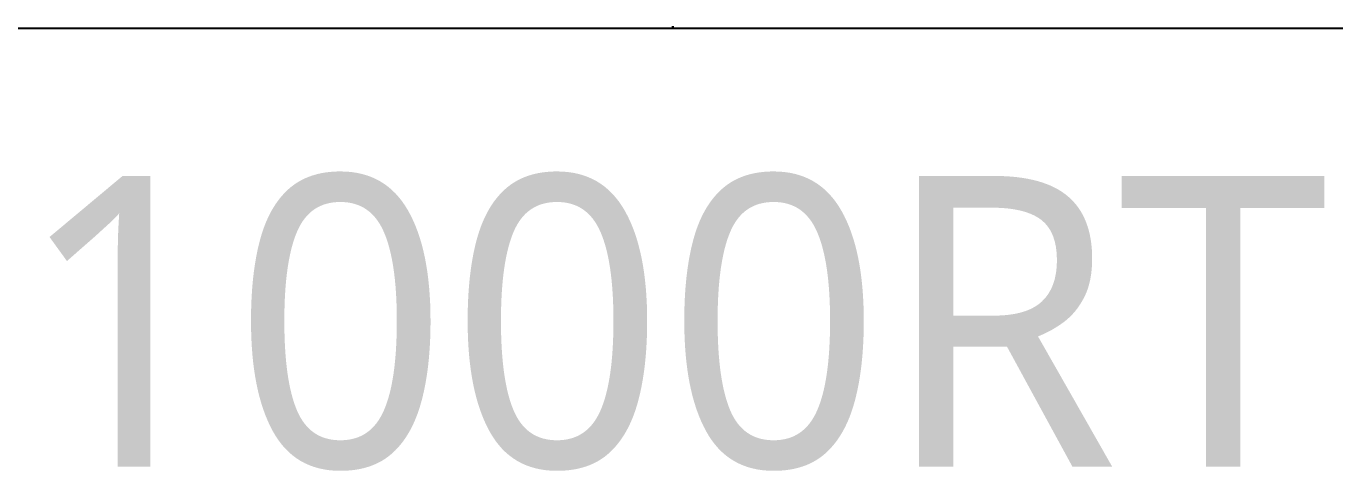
# Model space of a CAD drawing. Header units: millimetres. Extents: x -69706 to 52883, y -6882 to 68885.
# Drawn here: x 6506 to 7406, y 61905 to 62211 of the extents above; entities that cross this region are included whole.
import ezdxf
from ezdxf.enums import TextEntityAlignment as Align

# ---------------------------------------------------------------- set-up
doc = ezdxf.new("R2010")
doc.units = ezdxf.units.MM
doc.layers.add('B2F-H-EQ-P-T20001$0$H-EQ-TXT-機房', color=7, linetype='Continuous')
doc.layers.add('B2F-H-EQ-P-T20001$0$M-HVAC-EQPM', color=134, linetype='Continuous')
doc.styles.add('B2F-H-EQ-P-T20001$0$LK-TXT', font='Microsoft JhengHei.ttf')

# ---------------------------------------------------------------- blocks, each defined once
blk = doc.blocks.new('B2F-H-EQ-P-T20001$0$CH-B2C-05、09-1000RT_20201019')
at = {"color": 0, "linetype": 'Continuous', "lineweight": 25}
for p, q in [((1258.09, 768.59), (2998.02, 768.59)), ((2998.02, 768.59), (3036.12, 768.59)), ((3036.12, 769.96), (3036.12, 768.59)), ((3036.12, 769.96), (3036.12, 769.96)), ((3036.12, 768.59), (3036.12, 769.96)), ((3036.12, 768.59), (3074.22, 768.59)), ((3074.22, 768.59), (4803.31, 768.59))]:
    blk.add_line(p, q, dxfattribs=at)
at = {"color": 0, "linetype": 'Continuous', "lineweight": 25, "flags": 128}
blk.add_lwpolyline([(2998.02, 768.59), (2998.02, 768.59)], dxfattribs=at)

msp = doc.modelspace()

# ---------------------------------------------------------------- block references
at = {"layer": 'B2F-H-EQ-P-T20001$0$M-HVAC-EQPM'}
msp.add_blockref('B2F-H-EQ-P-T20001$0$CH-B2C-05、09-1000RT_20201019', (3914.631, 61441.218, 8.109), dxfattribs=at)

# ---------------------------------------------------------------- texts
at = {"layer": 'B2F-H-EQ-P-T20001$0$H-EQ-TXT-機房', "style": 'B2F-H-EQ-P-T20001$0$LK-TXT'}
msp.add_text('1000RT', height=200, dxfattribs=at).set_placement((6950.316, 62008.343, 236716.214), align=Align.MIDDLE)

doc.saveas('drawing.dxf')
